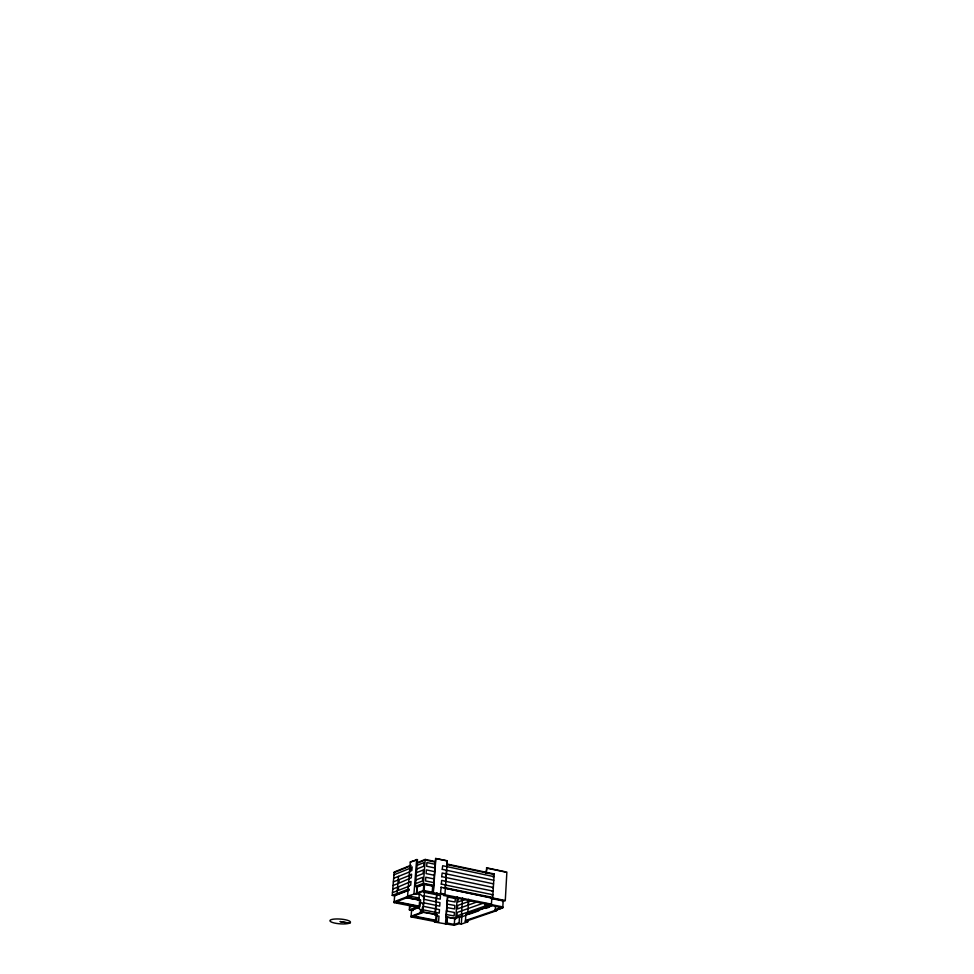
<?xml version="1.0" encoding="UTF-8"?>
<svg xmlns="http://www.w3.org/2000/svg" width="974" height="974" viewBox="0 0 974 974"><rect width="100%" height="100%" fill="white"/><g stroke="black" fill="none" stroke-linecap="round" stroke-linejoin="round"><path stroke-width="1.46" d="M502.499 901.522L505.287 900.548L506.87 872.107L486.854 867.871L486.087 873.069L486.854 867.871M440.905 887.253L503.168 900.56L502.767 907.829L490.592 905.37L490.64 904.456L502.815 906.916L495.279 909.533L496.582 909.789L496.533 910.702L495.23 910.434L495.449 906.551M490.592 905.37L491.383 905.09L491.821 897.797M491.018 898.089L492.747 897.468L494.135 873.946L446.81 863.987M484.93 903.75L484.784 906.137L456.976 915.913L457.22 912.419L483.591 903.068M486.026 903.373L485.709 908.425L489.642 907.05M467.666 914.744L468.677 899.221M436.9 892.695L435.293 914.89L437.022 914.269L436.571 920.442L434.587 921.148L434.514 922.025L454.249 925.3L459.034 923.644L461.299 924.095L467.666 921.891L467.727 921.014L465.45 920.564L502.767 907.829L495.23 910.398M447.09 900.548L455.065 901.997L455.308 898.527L447.59 896.969L446.189 917.033L454.724 918.287L459.509 916.607L461.311 916.96L462.565 898.028M461.299 924.095L461.993 913.563M454.249 925.3L454.724 918.287M457.244 896.811L455.747 918.908L447.395 917.204L446.993 922.999L454.31 924.423L459.095 922.768M458.157 898.503L457.914 901.973L464.951 899.428M459.034 923.644L459.509 916.607M446.482 923.79L446.969 916.753M491.383 905.09L443.694 895.459L443.754 894.534L491.444 904.176M505.287 900.548L444.217 888.093L445.13 887.74L445.605 884.891L441.125 884.124M492.187 891.454L493.124 891.113L445.581 881.324L446.628 870.245M443.694 895.459L444.887 895.009L447.297 860.785L446.896 866.604M445.435 924.156L447.59 896.969M435.001 915.341L435.646 906.514M423.142 902.691L439.712 906.137L439.956 902.642L435.987 901.851L436.754 894.789L423.933 892.196M434.514 922.025L435.561 921.66L436.072 914.61M440.467 893.341L441.173 887.156M441.405 884.027L441.66 880.35L445.581 881.324M441.648 876.795L442.184 873.021L493.55 883.868M442.172 869.478L442.707 865.728L493.976 876.649L493.039 877.002M407.582 896.068L423.544 891.38L432.164 893.121L432.7 885.743L433.613 885.39L423.398 883.308L415.362 886.425L417.456 859.604L410.298 862.039L407.582 896.068L409.981 896.555L394.08 902.618L394.689 895.374L409.238 889.737M433.065 892.781L435.597 858.484L447.297 860.785M432.164 893.121L433.345 892.683L435.865 858.374M422.326 907.683L421.925 912.942L420.378 912.638L420.598 909.789M423.398 883.308L425.212 859.433L435.366 861.576M423.544 891.38L424.104 883.99L432.7 885.743M420.378 912.638L422.984 911.688L424.603 890.297M416.397 894.108L416.969 886.754L424.104 883.99M422.984 911.688L418.211 907.878L419.161 906.648L394.166 901.705L409.798 895.739M418.771 900.682L419.319 893.511L424.067 897.407M418.211 907.878L419.088 907.561L419.502 902.204M407.363 897.407L420.512 900.025L420.038 906.331L396.613 901.693L396.54 902.606M410.346 871.608L410.529 869.246M413.183 910.556L409.336 909.789L409.737 904.785M435.561 921.66L411.077 916.899L411.637 909.813L418.406 907.305M413.974 893.621L416.653 859.433M397.075 893.523L398.488 876.369M394.616 895.873L392.242 895.398L394.19 872.047L410.845 865.277M417.456 859.604L410.298 862.039M417.213 862.684L425.212 859.433M394.153 872.582L410.809 865.825M417.164 863.232L425.175 859.981L435.329 862.124M393.959 874.81L410.626 868.077M416.994 865.411L423.933 862.611L423.653 866.263L416.714 869.051M409.543 871.45L411.868 870.513L412.148 866.884L409.835 867.822L410.626 867.992M393.666 878.304L409.031 872.144M409.263 875.078L411.576 874.153L411.284 877.793L398.926 883.162L399.23 879.559L410.054 875.236M393.374 881.896L398.183 879.972M416.434 872.704L423.373 869.928L423.093 873.605L416.142 876.344M393.07 885.488L397.891 883.576M392.766 889.079L397.599 887.192M415.861 880.009L422.801 877.282L422.521 880.959L415.569 883.674M408.386 885.999L410.711 885.098L411.004 881.446L398.634 886.778L398.329 890.394L409.19 886.17M392.461 892.683L397.295 890.808M392.242 895.398L408.97 888.909M394.653 895.739L408.97 890.199M420.512 900.025L407.899 898.016M493.209 874.299L494.135 873.946M493.173 874.835L494.11 874.494L446.774 864.535M409.555 907.147L413.414 905.698M444.68 894.193L440.735 893.231M409.336 909.789L418.345 906.453M411.612 910.166L419.611 907.208M435.987 901.851L423.398 899.185M421.986 912.224L411.138 916.193L435.622 920.783M411.077 916.899L421.925 912.942M446.847 904.018L454.834 905.479L454.602 908.949L446.603 907.512M492.406 887.825L493.343 887.484L441.928 876.685M471.343 900.536L457.683 905.455L457.451 908.937L478.161 901.534M446.36 911.007L454.359 912.443L454.127 915.937L446.116 914.501M491.98 895.082L492.917 894.741L445.325 884.989M491.797 898.162L490.993 898.454L503.156 900.926M485.88 905.747L489.8 904.371M491.298 905.455L465.852 914.379L465.389 921.818L467.727 921.014M454.7 918.628L459.484 916.96M465.84 914.732L492.686 905.321M461.311 916.96L466.4 915.183M469.054 914.257L478.77 910.848M465.402 921.416L496.533 910.702M349.556 923.096L339.975 921.55L349.082 923.279M436.34 915.597L438.994 916.12L438.58 921.928L434.587 921.148M465.402 921.453L467.666 921.891M412.087 915.67L436.571 920.442M422.874 906.21L439.457 909.631L439.213 913.137L422.606 909.716M394.08 902.618L419.088 907.561M421.17 911.518L436.985 914.623L421.669 912.139M405.878 897.468L420.488 900.39M414.997 893.548L419.258 894.412M423.666 895.69L440.211 899.16L440.455 895.678L436.498 894.887M468.299 905.053L468.531 901.547M409.043 896.007L418.978 897.991M415.362 886.425L416.969 886.754M432.225 892.196L424.104 890.553L424.567 884.453L432.675 886.109M433.345 892.683L444.887 895.009M433.82 882.627L425.541 880.934L425.821 877.245L434.087 878.95M445.13 887.74L492.747 897.468M434.623 871.62L426.381 869.904L426.101 873.568L434.355 875.285M435.171 864.303L426.929 862.574L426.661 866.239L434.903 867.956M442.452 869.368L493.769 880.253M486.391 868.041L505.628 872.12M437.022 858.776L447.029 860.894M420.671 902.228L423.52 904.529M423.812 884.465L423.349 890.565L416.738 893.085L417.201 887.022L423.812 884.465M349.885 922.95L348.655 923.413A10.312 2.386 4.3 0 1 331.318 922.025A10.312 2.386 4.3 0 1 339.281 919.006A10.312 2.386 4.3 0 1 349.885 922.95"/></g></svg>
